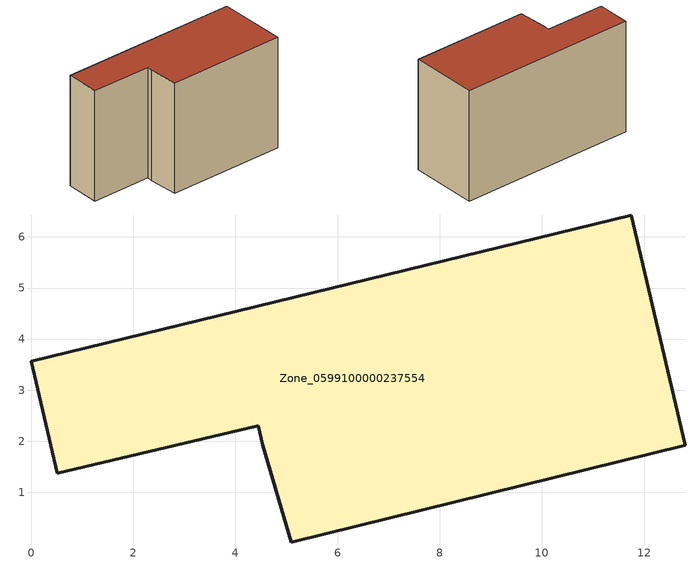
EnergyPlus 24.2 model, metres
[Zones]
Zone_0599100000237554
 floor ground (C_G): 4.45,2.3 0.51,1.37 0,3.57 11.75,6.43 12.81,1.92 5.09,0.03 4.54,1.92 z0
 wall outside (C_F): 11.75,6.43 0,3.57 0.51,1.37 4.45,2.3 4.54,1.92 5.09,0.03 12.81,1.92 11.75,6.43 z0:7.58
 roof outside (C_R): 4.54,1.92 5.09,0.03 12.81,1.92 11.75,6.43 0,3.57 0.51,1.37 4.45,2.3 z7.58
[BUILDING]
Pand.0599100000237554: North Axis=0; Terrain=City; Loads Convergence Tolerance Value=0.04; Temperature Convergence Tolerance Value=0.4; Solar Distribution=FullExterior; Maximum Number of Warmup Days=25; Minimum Number of Warmup Days=1
[Site:Location]
Rotterdam.The.Hague.AP_ZH_NLD Design_Conditions: Latitude=51.96; Longitude=4.45; Time Zone=1; Elevation=-4.5
[SITE:GROUNDTEMPERATURE:BUILDINGSURFACE]
18, 18, 18, 18, 18, 18, 18, 18, 18, 18, 18, 18
[MATERIAL] Thermal Absorptance=0.9; Solar Absorptance=0.7; Visible Absorptance=0.7
Name | Roughness | Thickness | Conductivity | Density | Specific Heat
G.TI.1946 | MediumSmooth | 0.15 | 1 | 540 | 1210
F.TI.1946 | Rough | 0.3 | 0.857143 | 1920 | 840
R.TI.1946 | MediumRough | 0.2 | 0.1 | 1500 | 1000
[CONSTRUCTION]
C_G: G.TI.1946
C_F: F.TI.1946
C_R: R.TI.1946
[ZONE]
Zone_0599100000237554: Type=1; Multiplier=1; Ceiling Height=Autocalculate; Volume=Autocalculate; Floor Area=autocalculate; Part of Total Floor Area=Yes
[ZONEINFILTRATION:DESIGNFLOWRATE]
Infil_Zone_0599100000237554: Zone or ZoneList or Space or SpaceList=Zone_0599100000237554; Schedule=AlwaysOn; Design Flow Rate Calculation Method=Flow/Area; Flow Rate per Floor Area=0.003; Constant Term Coefficient=1; Temperature Term Coefficient=0; Velocity Term Coefficient=0; Velocity Squared Term Coefficient=0
[HVACTEMPLATE:ZONE:IDEALLOADSAIRSYSTEM]
Zone_0599100000237554: Maximum Heating Supply Air Temperature=50; Minimum Cooling Supply Air Temperature=13; Maximum Heating Supply Air Humidity Ratio=0.0156; Minimum Cooling Supply Air Humidity Ratio=0.0077; Heating Limit=NoLimit; Cooling Limit=NoLimit; Dehumidification Control Type=ConstantSensibleHeatRatio; Cooling Sensible Heat Ratio=0.7; Dehumidification Setpoint=60; Humidification Control Type=None; Humidification Setpoint=30; Outdoor Air Method=None; Outdoor Air Flow Rate per Person=0.00944; Outdoor Air Flow Rate per Zone Floor Area=0; Outdoor Air Flow Rate per Zone=0; Demand Controlled Ventilation Type=None; Outdoor Air Economizer Type=NoEconomizer; Heat Recovery Type=None; Sensible Heat Recovery Effectiveness=0.7; Latent Heat Recovery Effectiveness=0.65
[ZONECONTROL:THERMOSTAT]
ThermostatControl_Zone_0599100000237554: Zone or ZoneList=Zone_0599100000237554; Control Type Schedule=DualSetpointControlType; Control 1=Thermostat_Zone_0599100000237554; Temperature Difference Between Cutout And Setpoint=0
[THERMOSTATSETPOINT:DUALSETPOINT]
Thermostat_Zone_0599100000237554: Heating Setpoint Temperature Schedule=HeatingSetpoint_Zone_0599100000237554; Cooling Setpoint Temperature Schedule=CoolingSetpoint_Zone_0599100000237554
[SCHEDULE:COMPACT]
HeatingSetpoint_Zone_0599100000237554: Through: 12/31, For: AllDays, Until: 24:00, 21
CoolingSetpoint_Zone_0599100000237554: Through: 12/31, For: AllDays, Until: 24:00, 24
DualSetpointControlType: Through: 12/31, For: AllDays, Until: 24:00, 4
AlwaysOn: Through: 12/31, For: AllDays, Until: 24:00, 1
